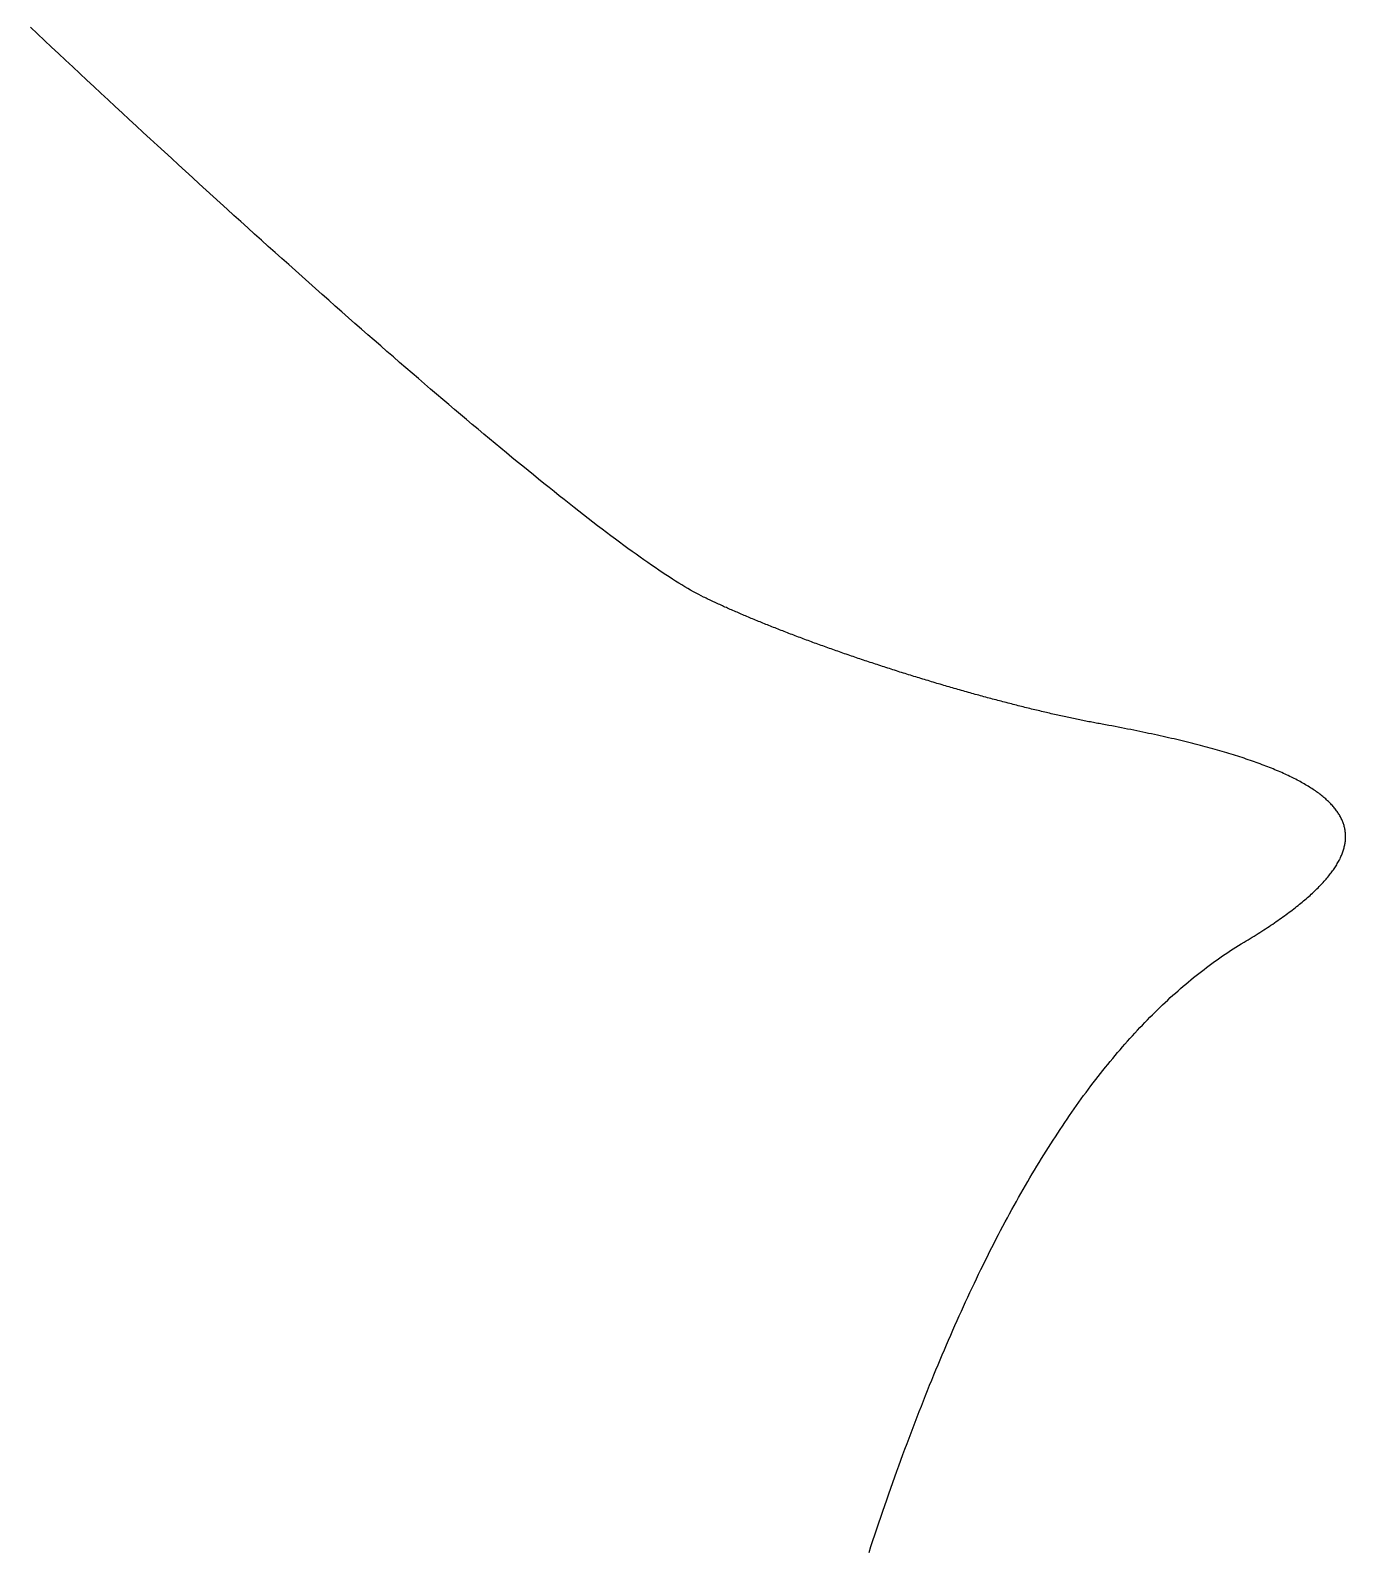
# Model space of a CAD drawing. Extents: x 2.4 to 98.3, y 8.1 to 95.3.
# Drawn here: x 10.79 to 29.39, y 30.88 to 52.36 of the extents above; entities that cross this region are included whole.
import ezdxf

# ---------------------------------------------------------------- set-up
doc = ezdxf.new("R2010")
doc.units = 0
doc.layers.add('LAYER_1', color=7, linetype='CONTINUOUS')

msp = doc.modelspace()

# ---------------------------------------------------------------- linework, layer by layer
at = {"layer": 'LAYER_1', "color": 3}
for p, q in [((10.894, 52.316), (10.795, 52.41)), ((10.994, 52.222), (10.894, 52.316)), ((11.094, 52.128), (10.994, 52.222)), ((11.193, 52.035), (11.094, 52.128)), ((11.293, 51.941), (11.193, 52.035)), ((11.393, 51.848), (11.293, 51.941)), ((11.493, 51.754), (11.393, 51.848)), ((11.593, 51.661), (11.493, 51.754)), ((11.693, 51.568), (11.593, 51.661)), ((11.792, 51.475), (11.693, 51.568)), ((11.892, 51.382), (11.792, 51.475)), ((11.992, 51.289), (11.892, 51.382)), ((12.092, 51.197), (11.992, 51.289)), ((12.192, 51.104), (12.092, 51.197)), ((12.291, 51.012), (12.192, 51.104)), ((12.391, 50.92), (12.291, 51.012)), ((12.49, 50.828), (12.391, 50.92)), ((12.59, 50.737), (12.49, 50.828)), ((12.689, 50.645), (12.59, 50.737)), ((12.788, 50.554), (12.689, 50.645)), ((12.887, 50.463), (12.788, 50.554)), ((12.986, 50.373), (12.887, 50.463)), ((13.085, 50.283), (12.986, 50.373)), ((13.183, 50.192), (13.085, 50.283)), ((13.282, 50.103), (13.183, 50.192)), ((13.38, 50.013), (13.282, 50.103)), ((13.478, 49.924), (13.38, 50.013)), ((13.576, 49.835), (13.478, 49.924)), ((13.673, 49.747), (13.576, 49.835)), ((13.771, 49.659), (13.673, 49.747)), ((13.868, 49.571), (13.771, 49.659)), ((13.965, 49.483), (13.868, 49.571)), ((14.062, 49.396), (13.965, 49.483)), ((14.158, 49.309), (14.062, 49.396)), ((14.254, 49.223), (14.158, 49.309)), ((14.35, 49.137), (14.254, 49.223)), ((14.446, 49.051), (14.35, 49.137)), ((14.541, 48.966), (14.446, 49.051)), ((14.636, 48.882), (14.541, 48.966)), ((14.73, 48.797), (14.636, 48.882)), ((14.825, 48.714), (14.73, 48.797)), ((14.919, 48.63), (14.825, 48.714)), ((15.012, 48.547), (14.919, 48.63)), ((15.105, 48.465), (15.012, 48.547)), ((15.198, 48.383), (15.105, 48.465)), ((15.291, 48.301), (15.198, 48.383)), ((15.383, 48.22), (15.291, 48.301)), ((15.474, 48.14), (15.383, 48.22)), ((15.565, 48.06), (15.474, 48.14)), ((15.656, 47.981), (15.565, 48.06)), ((15.747, 47.902), (15.656, 47.981)), ((15.836, 47.824), (15.747, 47.902)), ((15.926, 47.746), (15.836, 47.824)), ((16.015, 47.669), (15.926, 47.746)), ((16.103, 47.592), (16.015, 47.669)), ((16.191, 47.516), (16.103, 47.592)), ((16.279, 47.441), (16.191, 47.516)), ((16.366, 47.366), (16.279, 47.441)), ((16.452, 47.292), (16.366, 47.366)), ((16.538, 47.219), (16.452, 47.292)), ((16.623, 47.146), (16.538, 47.219)), ((16.708, 47.074), (16.623, 47.146)), ((16.792, 47.002), (16.708, 47.074)), ((16.876, 46.932), (16.792, 47.002)), ((16.959, 46.861), (16.876, 46.932)), ((17.041, 46.792), (16.959, 46.861)), ((17.123, 46.723), (17.041, 46.792)), ((17.204, 46.655), (17.123, 46.723)), ((17.285, 46.588), (17.204, 46.655)), ((17.365, 46.521), (17.285, 46.588)), ((17.444, 46.456), (17.365, 46.521)), ((17.523, 46.391), (17.444, 46.456)), ((17.601, 46.326), (17.523, 46.391)), ((17.678, 46.263), (17.601, 46.326)), ((17.755, 46.2), (17.678, 46.263)), ((17.831, 46.138), (17.755, 46.2)), ((17.906, 46.077), (17.831, 46.138)), ((17.98, 46.017), (17.906, 46.077)), ((18.054, 45.957), (17.98, 46.017)), ((18.127, 45.898), (18.054, 45.957)), ((18.199, 45.841), (18.127, 45.898)), ((18.27, 45.784), (18.199, 45.841)), ((18.341, 45.728), (18.27, 45.784)), ((18.411, 45.672), (18.341, 45.728)), ((18.48, 45.618), (18.411, 45.672)), ((18.548, 45.565), (18.48, 45.618)), ((18.616, 45.512), (18.548, 45.565)), ((18.682, 45.46), (18.616, 45.512)), ((18.748, 45.41), (18.682, 45.46)), ((18.813, 45.36), (18.748, 45.41)), ((18.877, 45.311), (18.813, 45.36)), ((18.94, 45.263), (18.877, 45.311)), ((19.002, 45.216), (18.94, 45.263)), ((19.064, 45.171), (19.002, 45.216)), ((19.124, 45.126), (19.064, 45.171)), ((19.184, 45.082), (19.124, 45.126)), ((19.242, 45.039), (19.184, 45.082)), ((19.3, 44.997), (19.242, 45.039)), ((19.357, 44.956), (19.3, 44.997)), ((19.413, 44.916), (19.357, 44.956)), ((19.468, 44.877), (19.413, 44.916)), ((19.521, 44.839), (19.468, 44.877)), ((19.574, 44.803), (19.521, 44.839)), ((19.626, 44.767), (19.574, 44.803)), ((19.677, 44.733), (19.626, 44.767)), ((19.727, 44.699), (19.677, 44.733)), ((19.776, 44.667), (19.727, 44.699)), ((19.824, 44.636), (19.776, 44.667)), ((19.87, 44.605), (19.824, 44.636)), ((19.916, 44.576), (19.87, 44.605)), ((19.96, 44.549), (19.916, 44.576)), ((20.004, 44.522), (19.96, 44.549)), ((20.046, 44.496), (20.004, 44.522)), ((20.088, 44.472), (20.046, 44.496)), ((20.128, 44.449), (20.088, 44.472)), ((20.167, 44.427), (20.128, 44.449)), ((20.205, 44.406), (20.167, 44.427)), ((20.242, 44.387), (20.205, 44.406)), ((20.277, 44.368), (20.242, 44.387)), ((20.312, 44.351), (20.277, 44.368)), ((20.329, 44.343), (20.312, 44.351)), ((20.346, 44.335), (20.329, 44.343)), ((20.363, 44.327), (20.346, 44.335)), ((20.38, 44.318), (20.363, 44.327)), ((20.397, 44.31), (20.38, 44.318)), ((20.415, 44.302), (20.397, 44.31)), ((20.432, 44.294), (20.415, 44.302)), ((20.45, 44.285), (20.432, 44.294)), ((20.468, 44.277), (20.45, 44.285)), ((20.486, 44.269), (20.468, 44.277)), ((20.504, 44.26), (20.486, 44.269)), ((20.522, 44.252), (20.504, 44.26)), ((20.54, 44.244), (20.522, 44.252)), ((20.558, 44.235), (20.54, 44.244)), ((20.577, 44.227), (20.558, 44.235)), ((20.595, 44.219), (20.577, 44.227)), ((20.614, 44.21), (20.595, 44.219)), ((20.633, 44.202), (20.614, 44.21)), ((20.651, 44.194), (20.633, 44.202)), ((20.67, 44.185), (20.651, 44.194)), ((20.689, 44.177), (20.67, 44.185)), ((20.708, 44.168), (20.689, 44.177)), ((20.727, 44.16), (20.708, 44.168)), ((20.747, 44.152), (20.727, 44.16)), ((20.766, 44.143), (20.747, 44.152)), ((20.786, 44.135), (20.766, 44.143)), ((20.805, 44.126), (20.786, 44.135)), ((20.825, 44.118), (20.805, 44.126)), ((20.844, 44.109), (20.825, 44.118)), ((20.864, 44.101), (20.844, 44.109)), ((20.884, 44.092), (20.864, 44.101)), ((20.904, 44.084), (20.884, 44.092)), ((20.924, 44.075), (20.904, 44.084)), ((20.944, 44.067), (20.924, 44.075)), ((20.965, 44.058), (20.944, 44.067)), ((20.985, 44.05), (20.965, 44.058)), ((21.005, 44.041), (20.985, 44.05)), ((21.026, 44.033), (21.005, 44.041)), ((21.046, 44.024), (21.026, 44.033)), ((21.067, 44.016), (21.046, 44.024)), ((21.088, 44.007), (21.067, 44.016)), ((21.109, 43.999), (21.088, 44.007)), ((21.129, 43.99), (21.109, 43.999)), ((21.15, 43.982), (21.129, 43.99)), ((21.172, 43.973), (21.15, 43.982)), ((21.193, 43.965), (21.172, 43.973)), ((21.214, 43.956), (21.193, 43.965)), ((21.235, 43.948), (21.214, 43.956)), ((21.256, 43.939), (21.235, 43.948)), ((21.278, 43.931), (21.256, 43.939)), ((21.299, 43.922), (21.278, 43.931)), ((21.321, 43.914), (21.299, 43.922)), ((21.343, 43.905), (21.321, 43.914)), ((21.364, 43.897), (21.343, 43.905)), ((21.386, 43.888), (21.364, 43.897)), ((21.408, 43.88), (21.386, 43.888)), ((21.43, 43.871), (21.408, 43.88)), ((21.452, 43.862), (21.43, 43.871)), ((21.474, 43.854), (21.452, 43.862)), ((21.496, 43.845), (21.474, 43.854)), ((21.518, 43.837), (21.496, 43.845)), ((21.54, 43.828), (21.518, 43.837)), ((21.563, 43.82), (21.54, 43.828)), ((21.585, 43.811), (21.563, 43.82)), ((21.608, 43.803), (21.585, 43.811)), ((21.63, 43.794), (21.608, 43.803)), ((21.653, 43.786), (21.63, 43.794)), ((21.675, 43.777), (21.653, 43.786)), ((21.698, 43.769), (21.675, 43.777)), ((21.721, 43.76), (21.698, 43.769)), ((21.743, 43.752), (21.721, 43.76)), ((21.766, 43.743), (21.743, 43.752)), ((21.789, 43.735), (21.766, 43.743)), ((21.812, 43.726), (21.789, 43.735)), ((21.835, 43.718), (21.812, 43.726)), ((21.858, 43.71), (21.835, 43.718)), ((21.881, 43.701), (21.858, 43.71)), ((21.904, 43.693), (21.881, 43.701)), ((21.928, 43.684), (21.904, 43.693)), ((21.951, 43.676), (21.928, 43.684)), ((21.974, 43.667), (21.951, 43.676)), ((21.998, 43.659), (21.974, 43.667)), ((22.021, 43.651), (21.998, 43.659)), ((22.044, 43.642), (22.021, 43.651)), ((22.068, 43.634), (22.044, 43.642)), ((22.091, 43.625), (22.068, 43.634)), ((22.115, 43.617), (22.091, 43.625)), ((22.139, 43.609), (22.115, 43.617)), ((22.162, 43.6), (22.139, 43.609)), ((22.186, 43.592), (22.162, 43.6)), ((22.21, 43.584), (22.186, 43.592)), ((22.234, 43.575), (22.21, 43.584)), ((22.258, 43.567), (22.234, 43.575)), ((22.281, 43.559), (22.258, 43.567)), ((22.305, 43.55), (22.281, 43.559)), ((22.329, 43.542), (22.305, 43.55)), ((22.353, 43.534), (22.329, 43.542)), ((22.377, 43.525), (22.353, 43.534)), ((22.401, 43.517), (22.377, 43.525)), ((22.425, 43.509), (22.401, 43.517)), ((22.45, 43.501), (22.425, 43.509)), ((22.474, 43.492), (22.45, 43.501)), ((22.498, 43.484), (22.474, 43.492)), ((22.522, 43.476), (22.498, 43.484)), ((22.546, 43.468), (22.522, 43.476)), ((22.571, 43.46), (22.546, 43.468)), ((22.595, 43.451), (22.571, 43.46)), ((22.619, 43.443), (22.595, 43.451)), ((22.644, 43.435), (22.619, 43.443)), ((22.668, 43.427), (22.644, 43.435)), ((22.693, 43.419), (22.668, 43.427)), ((22.717, 43.411), (22.693, 43.419)), ((22.742, 43.403), (22.717, 43.411)), ((22.766, 43.395), (22.742, 43.403)), ((22.791, 43.387), (22.766, 43.395)), ((22.815, 43.379), (22.791, 43.387)), ((22.84, 43.371), (22.815, 43.379)), ((22.864, 43.363), (22.84, 43.371)), ((22.889, 43.355), (22.864, 43.363)), ((22.914, 43.347), (22.889, 43.355)), ((22.938, 43.339), (22.914, 43.347)), ((22.963, 43.331), (22.938, 43.339)), ((22.988, 43.323), (22.963, 43.331)), ((23.012, 43.315), (22.988, 43.323)), ((23.037, 43.307), (23.012, 43.315)), ((23.062, 43.299), (23.037, 43.307)), ((23.086, 43.291), (23.062, 43.299)), ((23.111, 43.284), (23.086, 43.291)), ((23.136, 43.276), (23.111, 43.284)), ((23.161, 43.268), (23.136, 43.276)), ((23.186, 43.26), (23.161, 43.268)), ((23.21, 43.253), (23.186, 43.26)), ((23.235, 43.245), (23.21, 43.253)), ((23.26, 43.237), (23.235, 43.245)), ((23.285, 43.229), (23.26, 43.237)), ((23.31, 43.222), (23.285, 43.229)), ((23.335, 43.214), (23.31, 43.222)), ((23.359, 43.207), (23.335, 43.214)), ((23.384, 43.199), (23.359, 43.207)), ((23.409, 43.191), (23.384, 43.199)), ((23.434, 43.184), (23.409, 43.191)), ((23.459, 43.176), (23.434, 43.184)), ((23.484, 43.169), (23.459, 43.176)), ((23.508, 43.161), (23.484, 43.169)), ((23.533, 43.154), (23.508, 43.161)), ((23.558, 43.146), (23.533, 43.154)), ((23.583, 43.139), (23.558, 43.146)), ((23.608, 43.131), (23.583, 43.139)), ((23.633, 43.124), (23.608, 43.131)), ((23.658, 43.117), (23.633, 43.124)), ((23.682, 43.109), (23.658, 43.117)), ((23.707, 43.102), (23.682, 43.109)), ((23.732, 43.095), (23.707, 43.102)), ((23.757, 43.088), (23.732, 43.095)), ((23.782, 43.08), (23.757, 43.088)), ((23.806, 43.073), (23.782, 43.08)), ((23.831, 43.066), (23.806, 43.073)), ((23.856, 43.059), (23.831, 43.066)), ((23.881, 43.052), (23.856, 43.059)), ((23.906, 43.045), (23.881, 43.052)), ((23.93, 43.038), (23.906, 43.045)), ((23.955, 43.031), (23.93, 43.038)), ((23.98, 43.024), (23.955, 43.031)), ((24.004, 43.017), (23.98, 43.024)), ((24.029, 43.01), (24.004, 43.017)), ((24.054, 43.003), (24.029, 43.01)), ((24.079, 42.996), (24.054, 43.003)), ((24.103, 42.989), (24.079, 42.996)), ((24.128, 42.982), (24.103, 42.989)), ((24.152, 42.975), (24.128, 42.982)), ((24.177, 42.968), (24.152, 42.975)), ((24.201, 42.962), (24.177, 42.968)), ((24.226, 42.955), (24.201, 42.962)), ((24.251, 42.948), (24.226, 42.955)), ((24.275, 42.942), (24.251, 42.948)), ((24.299, 42.935), (24.275, 42.942)), ((24.324, 42.928), (24.299, 42.935)), ((24.348, 42.922), (24.324, 42.928)), ((24.373, 42.915), (24.348, 42.922)), ((24.397, 42.909), (24.373, 42.915)), ((24.421, 42.902), (24.397, 42.909)), ((24.446, 42.896), (24.421, 42.902)), ((24.47, 42.889), (24.446, 42.896)), ((24.494, 42.883), (24.47, 42.889)), ((24.518, 42.877), (24.494, 42.883)), ((24.543, 42.87), (24.518, 42.877)), ((24.567, 42.864), (24.543, 42.87)), ((24.591, 42.858), (24.567, 42.864)), ((24.615, 42.852), (24.591, 42.858)), ((24.639, 42.845), (24.615, 42.852)), ((24.663, 42.839), (24.639, 42.845)), ((24.687, 42.833), (24.663, 42.839)), ((24.711, 42.827), (24.687, 42.833)), ((24.735, 42.821), (24.711, 42.827)), ((24.759, 42.815), (24.735, 42.821)), ((24.782, 42.809), (24.759, 42.815)), ((24.806, 42.803), (24.782, 42.809)), ((24.83, 42.797), (24.806, 42.803)), ((24.854, 42.791), (24.83, 42.797)), ((24.877, 42.785), (24.854, 42.791)), ((24.901, 42.78), (24.877, 42.785)), ((24.924, 42.774), (24.901, 42.78)), ((24.948, 42.768), (24.924, 42.774)), ((24.971, 42.762), (24.948, 42.768)), ((24.995, 42.757), (24.971, 42.762)), ((25.018, 42.751), (24.995, 42.757)), ((25.041, 42.746), (25.018, 42.751)), ((25.065, 42.74), (25.041, 42.746)), ((25.088, 42.735), (25.065, 42.74)), ((25.111, 42.729), (25.088, 42.735)), ((25.134, 42.724), (25.111, 42.729)), ((25.157, 42.718), (25.134, 42.724)), ((25.18, 42.713), (25.157, 42.718)), ((25.203, 42.708), (25.18, 42.713)), ((25.226, 42.702), (25.203, 42.708)), ((25.249, 42.697), (25.226, 42.702)), ((25.272, 42.692), (25.249, 42.697)), ((25.295, 42.687), (25.272, 42.692)), ((25.317, 42.682), (25.295, 42.687)), ((25.34, 42.677), (25.317, 42.682)), ((25.362, 42.672), (25.34, 42.677)), ((25.385, 42.667), (25.362, 42.672)), ((25.407, 42.662), (25.385, 42.667)), ((25.43, 42.657), (25.407, 42.662)), ((25.452, 42.652), (25.43, 42.657)), ((25.474, 42.647), (25.452, 42.652)), ((25.497, 42.643), (25.474, 42.647)), ((25.519, 42.638), (25.497, 42.643)), ((25.541, 42.633), (25.519, 42.638)), ((25.563, 42.629), (25.541, 42.633)), ((25.585, 42.624), (25.563, 42.629)), ((25.606, 42.619), (25.585, 42.624)), ((25.628, 42.615), (25.606, 42.619)), ((25.65, 42.611), (25.628, 42.615)), ((25.672, 42.606), (25.65, 42.611)), ((25.693, 42.602), (25.672, 42.606)), ((25.715, 42.597), (25.693, 42.602)), ((25.736, 42.593), (25.715, 42.597)), ((25.758, 42.589), (25.736, 42.593)), ((25.779, 42.585), (25.758, 42.589)), ((25.8, 42.581), (25.779, 42.585)), ((25.821, 42.577), (25.8, 42.581)), ((25.842, 42.573), (25.821, 42.577)), ((25.863, 42.569), (25.842, 42.573)), ((25.884, 42.565), (25.863, 42.569)), ((25.905, 42.561), (25.884, 42.565)), ((25.926, 42.557), (25.905, 42.561)), ((25.946, 42.553), (25.926, 42.557)), ((25.992, 42.545), (25.946, 42.553)), ((26.038, 42.536), (25.992, 42.545)), ((26.083, 42.528), (26.038, 42.536)), ((26.128, 42.519), (26.083, 42.528)), ((26.173, 42.511), (26.128, 42.519)), ((26.217, 42.502), (26.173, 42.511)), ((26.261, 42.494), (26.217, 42.502)), ((26.305, 42.485), (26.261, 42.494)), ((26.349, 42.476), (26.305, 42.485)), ((26.392, 42.468), (26.349, 42.476)), ((26.435, 42.459), (26.392, 42.468)), ((26.477, 42.45), (26.435, 42.459)), ((26.519, 42.442), (26.477, 42.45)), ((26.561, 42.433), (26.519, 42.442)), ((26.603, 42.424), (26.561, 42.433)), ((26.644, 42.415), (26.603, 42.424)), ((26.685, 42.406), (26.644, 42.415)), ((26.726, 42.398), (26.685, 42.406)), ((26.766, 42.389), (26.726, 42.398)), ((26.806, 42.38), (26.766, 42.389)), ((26.846, 42.371), (26.806, 42.38)), ((26.885, 42.362), (26.846, 42.371)), ((26.924, 42.353), (26.885, 42.362)), ((26.963, 42.344), (26.924, 42.353)), ((27.002, 42.335), (26.963, 42.344)), ((27.04, 42.326), (27.002, 42.335)), ((27.078, 42.317), (27.04, 42.326)), ((27.115, 42.308), (27.078, 42.317)), ((27.152, 42.299), (27.115, 42.308)), ((27.189, 42.289), (27.152, 42.299)), ((27.226, 42.28), (27.189, 42.289)), ((27.262, 42.271), (27.226, 42.28)), ((27.298, 42.262), (27.262, 42.271)), ((27.334, 42.252), (27.298, 42.262)), ((27.369, 42.243), (27.334, 42.252)), ((27.404, 42.234), (27.369, 42.243)), ((27.439, 42.224), (27.404, 42.234)), ((27.473, 42.215), (27.439, 42.224)), ((27.508, 42.206), (27.473, 42.215)), ((27.541, 42.196), (27.508, 42.206)), ((27.575, 42.187), (27.541, 42.196)), ((27.608, 42.177), (27.575, 42.187)), ((27.641, 42.168), (27.608, 42.177)), ((27.674, 42.158), (27.641, 42.168)), ((27.706, 42.149), (27.674, 42.158)), ((27.738, 42.139), (27.706, 42.149)), ((27.77, 42.129), (27.738, 42.139)), ((27.801, 42.12), (27.77, 42.129)), ((27.832, 42.11), (27.801, 42.12)), ((27.863, 42.1), (27.832, 42.11)), ((27.893, 42.091), (27.863, 42.1)), ((27.923, 42.081), (27.893, 42.091)), ((27.953, 42.071), (27.923, 42.081)), ((27.982, 42.061), (27.953, 42.071)), ((28.012, 42.051), (27.982, 42.061)), ((28.041, 42.041), (28.012, 42.051)), ((28.069, 42.032), (28.041, 42.041)), ((28.097, 42.022), (28.069, 42.032)), ((28.125, 42.012), (28.097, 42.022)), ((28.153, 42.002), (28.125, 42.012)), ((28.18, 41.992), (28.153, 42.002)), ((28.207, 41.981), (28.18, 41.992)), ((28.234, 41.971), (28.207, 41.981)), ((28.26, 41.961), (28.234, 41.971)), ((28.287, 41.951), (28.26, 41.961)), ((28.312, 41.941), (28.287, 41.951)), ((28.338, 41.931), (28.312, 41.941)), ((28.363, 41.92), (28.338, 41.931)), ((28.388, 41.91), (28.363, 41.92)), ((28.412, 41.9), (28.388, 41.91)), ((28.437, 41.889), (28.412, 41.9)), ((28.461, 41.879), (28.437, 41.889)), ((28.484, 41.869), (28.461, 41.879)), ((28.508, 41.858), (28.484, 41.869)), ((28.531, 41.848), (28.508, 41.858)), ((28.553, 41.837), (28.531, 41.848)), ((28.576, 41.827), (28.553, 41.837)), ((28.598, 41.816), (28.576, 41.827)), ((28.62, 41.806), (28.598, 41.816)), ((28.641, 41.795), (28.62, 41.806)), ((28.662, 41.784), (28.641, 41.795)), ((28.683, 41.774), (28.662, 41.784)), ((28.704, 41.763), (28.683, 41.774)), ((28.724, 41.752), (28.704, 41.763)), ((28.744, 41.741), (28.724, 41.752)), ((28.764, 41.731), (28.744, 41.741)), ((28.783, 41.72), (28.764, 41.731)), ((28.802, 41.709), (28.783, 41.72)), ((28.821, 41.698), (28.802, 41.709)), ((28.839, 41.687), (28.821, 41.698)), ((28.857, 41.676), (28.839, 41.687)), ((28.875, 41.665), (28.857, 41.676)), ((28.893, 41.654), (28.875, 41.665)), ((28.91, 41.643), (28.893, 41.654)), ((28.927, 41.632), (28.91, 41.643)), ((28.943, 41.621), (28.927, 41.632)), ((28.96, 41.609), (28.943, 41.621)), ((28.976, 41.598), (28.96, 41.609)), ((28.991, 41.587), (28.976, 41.598)), ((29.007, 41.576), (28.991, 41.587)), ((29.022, 41.564), (29.007, 41.576)), ((29.037, 41.553), (29.022, 41.564)), ((29.051, 41.542), (29.037, 41.553)), ((29.065, 41.53), (29.051, 41.542)), ((29.079, 41.519), (29.065, 41.53)), ((29.093, 41.507), (29.079, 41.519)), ((29.106, 41.496), (29.093, 41.507)), ((29.119, 41.484), (29.106, 41.496)), ((29.131, 41.472), (29.119, 41.484)), ((29.144, 41.461), (29.131, 41.472)), ((29.156, 41.449), (29.144, 41.461)), ((29.167, 41.437), (29.156, 41.449)), ((29.179, 41.426), (29.167, 41.437)), ((29.19, 41.414), (29.179, 41.426)), ((29.201, 41.402), (29.19, 41.414)), ((29.211, 41.39), (29.201, 41.402)), ((29.221, 41.378), (29.211, 41.39)), ((29.231, 41.366), (29.221, 41.378)), ((29.241, 41.355), (29.231, 41.366)), ((29.25, 41.343), (29.241, 41.355)), ((29.259, 41.33), (29.25, 41.343)), ((29.268, 41.318), (29.259, 41.33)), ((29.276, 41.306), (29.268, 41.318)), ((29.284, 41.294), (29.276, 41.306)), ((29.292, 41.282), (29.284, 41.294)), ((29.299, 41.27), (29.292, 41.282)), ((29.306, 41.258), (29.299, 41.27)), ((29.313, 41.245), (29.306, 41.258)), ((29.32, 41.233), (29.313, 41.245)), ((29.326, 41.221), (29.32, 41.233)), ((29.332, 41.208), (29.326, 41.221)), ((29.338, 41.196), (29.332, 41.208)), ((29.343, 41.183), (29.338, 41.196)), ((29.348, 41.171), (29.343, 41.183)), ((29.353, 41.158), (29.348, 41.171)), ((29.357, 41.146), (29.353, 41.158)), ((29.361, 41.133), (29.357, 41.146)), ((29.365, 41.12), (29.361, 41.133)), ((29.369, 41.108), (29.365, 41.12)), ((29.372, 41.095), (29.369, 41.108)), ((29.375, 41.082), (29.372, 41.095)), ((29.377, 41.069), (29.375, 41.082)), ((29.38, 41.057), (29.377, 41.069)), ((29.382, 41.044), (29.38, 41.057)), ((29.383, 41.031), (29.382, 41.044)), ((29.385, 41.018), (29.383, 41.031)), ((29.366, 40.805), (29.369, 40.818)), ((29.369, 40.818), (29.373, 40.832)), ((29.373, 40.832), (29.375, 40.846)), ((29.375, 40.846), (29.378, 40.859)), ((29.378, 40.859), (29.38, 40.872)), ((29.38, 40.872), (29.382, 40.886)), ((29.382, 40.886), (29.384, 40.899)), ((29.384, 40.899), (29.385, 40.913)), ((29.386, 41.005), (29.385, 41.018)), ((29.385, 40.913), (29.386, 40.926)), ((29.387, 40.992), (29.386, 41.005)), ((29.386, 40.926), (29.387, 40.939)), ((29.387, 40.979), (29.387, 40.992)), ((29.387, 40.965), (29.387, 40.979)), ((29.387, 40.952), (29.387, 40.965)), ((29.387, 40.939), (29.387, 40.952)), ((29.278, 40.596), (29.286, 40.61)), ((29.286, 40.61), (29.294, 40.624)), ((29.294, 40.624), (29.301, 40.638)), ((29.301, 40.638), (29.308, 40.652)), ((29.308, 40.652), (29.315, 40.667)), ((29.315, 40.667), (29.322, 40.681)), ((29.322, 40.681), (29.328, 40.695)), ((29.328, 40.695), (29.333, 40.708)), ((29.333, 40.708), (29.339, 40.722)), ((29.339, 40.722), (29.344, 40.736)), ((29.344, 40.736), (29.349, 40.75)), ((29.349, 40.75), (29.354, 40.764)), ((29.354, 40.764), (29.358, 40.778)), ((29.358, 40.778), (29.362, 40.791)), ((29.362, 40.791), (29.366, 40.805)), ((29.123, 40.377), (29.136, 40.392)), ((29.136, 40.392), (29.148, 40.407)), ((29.148, 40.407), (29.16, 40.422)), ((29.16, 40.422), (29.171, 40.436)), ((29.171, 40.436), (29.182, 40.451)), ((29.182, 40.451), (29.193, 40.466)), ((29.193, 40.466), (29.204, 40.48)), ((29.204, 40.48), (29.214, 40.495)), ((29.214, 40.495), (29.224, 40.51)), ((29.224, 40.51), (29.234, 40.524)), ((29.234, 40.524), (29.244, 40.538)), ((29.244, 40.538), (29.253, 40.553)), ((29.253, 40.553), (29.262, 40.567)), ((29.262, 40.567), (29.27, 40.582)), ((29.27, 40.582), (29.278, 40.596)), ((28.918, 40.164), (28.934, 40.18)), ((28.934, 40.18), (28.951, 40.195)), ((28.951, 40.195), (28.967, 40.211)), ((28.967, 40.211), (28.982, 40.226)), ((28.982, 40.226), (28.998, 40.241)), ((28.998, 40.241), (29.013, 40.257)), ((29.013, 40.257), (29.028, 40.272)), ((29.028, 40.272), (29.042, 40.287)), ((29.042, 40.287), (29.057, 40.302)), ((29.057, 40.302), (29.071, 40.317)), ((29.071, 40.317), (29.084, 40.332)), ((29.084, 40.332), (29.097, 40.347)), ((29.097, 40.347), (29.111, 40.362)), ((29.111, 40.362), (29.123, 40.377)), ((28.654, 39.943), (28.675, 39.959)), ((28.675, 39.959), (28.695, 39.975)), ((28.695, 39.975), (28.715, 39.991)), ((28.715, 39.991), (28.735, 40.007)), ((28.735, 40.007), (28.755, 40.023)), ((28.755, 40.023), (28.774, 40.039)), ((28.774, 40.039), (28.793, 40.055)), ((28.793, 40.055), (28.812, 40.07)), ((28.812, 40.07), (28.83, 40.086)), ((28.83, 40.086), (28.848, 40.102)), ((28.848, 40.102), (28.866, 40.118)), ((28.866, 40.118), (28.884, 40.133)), ((28.884, 40.133), (28.901, 40.149)), ((28.901, 40.149), (28.918, 40.164)), ((28.357, 39.728), (28.381, 39.745)), ((28.381, 39.745), (28.406, 39.762)), ((28.406, 39.762), (28.43, 39.778)), ((28.43, 39.778), (28.453, 39.795)), ((28.453, 39.795), (28.477, 39.812)), ((28.477, 39.812), (28.5, 39.828)), ((28.5, 39.828), (28.523, 39.845)), ((28.523, 39.845), (28.545, 39.861)), ((28.545, 39.861), (28.568, 39.877)), ((28.568, 39.877), (28.59, 39.894)), ((28.59, 39.894), (28.611, 39.91)), ((28.611, 39.91), (28.633, 39.926)), ((28.633, 39.926), (28.654, 39.943)), ((28.038, 39.523), (28.066, 39.541)), ((28.066, 39.541), (28.094, 39.558)), ((28.094, 39.558), (28.122, 39.575)), ((28.122, 39.575), (28.149, 39.592)), ((28.149, 39.592), (28.176, 39.61)), ((28.176, 39.61), (28.203, 39.627)), ((28.203, 39.627), (28.229, 39.644)), ((28.229, 39.644), (28.255, 39.661)), ((28.255, 39.661), (28.281, 39.678)), ((28.281, 39.678), (28.307, 39.695)), ((28.307, 39.695), (28.332, 39.711)), ((28.332, 39.711), (28.357, 39.728)), ((27.685, 39.301), (27.723, 39.327)), ((27.723, 39.327), (27.761, 39.352)), ((27.761, 39.352), (27.799, 39.376)), ((27.799, 39.376), (27.837, 39.4)), ((27.837, 39.4), (27.875, 39.424)), ((27.875, 39.424), (27.913, 39.448)), ((27.913, 39.448), (27.952, 39.471)), ((27.952, 39.471), (27.981, 39.488)), ((27.981, 39.488), (28.009, 39.506)), ((28.009, 39.506), (28.038, 39.523)), ((27.386, 39.086), (27.423, 39.114)), ((27.423, 39.114), (27.46, 39.142)), ((27.46, 39.142), (27.498, 39.17)), ((27.498, 39.17), (27.535, 39.197)), ((27.535, 39.197), (27.572, 39.223)), ((27.572, 39.223), (27.61, 39.25)), ((27.61, 39.25), (27.648, 39.276)), ((27.648, 39.276), (27.685, 39.301)), ((27.127, 38.879), (27.164, 38.909)), ((27.164, 38.909), (27.201, 38.94)), ((27.201, 38.94), (27.238, 38.97)), ((27.238, 38.97), (27.275, 38.999)), ((27.275, 38.999), (27.312, 39.029)), ((27.312, 39.029), (27.349, 39.058)), ((27.349, 39.058), (27.386, 39.086)), ((26.873, 38.653), (26.909, 38.687)), ((26.909, 38.687), (26.945, 38.72)), ((26.945, 38.72), (26.981, 38.752)), ((26.981, 38.752), (27.018, 38.784)), ((27.018, 38.784), (27.054, 38.816)), ((27.054, 38.816), (27.091, 38.848)), ((27.091, 38.848), (27.127, 38.879)), ((26.657, 38.446), (26.693, 38.482)), ((26.693, 38.482), (26.729, 38.517)), ((26.729, 38.517), (26.765, 38.551)), ((26.765, 38.551), (26.8, 38.586)), ((26.8, 38.586), (26.837, 38.62)), ((26.837, 38.62), (26.873, 38.653)), ((26.444, 38.225), (26.479, 38.263)), ((26.479, 38.263), (26.515, 38.3)), ((26.515, 38.3), (26.55, 38.337)), ((26.55, 38.337), (26.586, 38.374)), ((26.586, 38.374), (26.621, 38.41)), ((26.621, 38.41), (26.657, 38.446)), ((26.234, 37.991), (26.268, 38.031)), ((26.268, 38.031), (26.303, 38.071)), ((26.303, 38.071), (26.338, 38.11)), ((26.338, 38.11), (26.374, 38.149)), ((26.374, 38.149), (26.409, 38.187)), ((26.409, 38.187), (26.444, 38.225)), ((26.06, 37.786), (26.095, 37.828)), ((26.095, 37.828), (26.129, 37.869)), ((26.129, 37.869), (26.164, 37.911)), ((26.164, 37.911), (26.199, 37.951)), ((26.199, 37.951), (26.234, 37.991)), ((25.888, 37.572), (25.923, 37.615)), ((25.923, 37.615), (25.957, 37.659)), ((25.957, 37.659), (25.991, 37.702)), ((25.991, 37.702), (26.026, 37.744)), ((26.026, 37.744), (26.06, 37.786)), ((25.718, 37.348), (25.752, 37.393)), ((25.752, 37.393), (25.786, 37.439)), ((25.786, 37.439), (25.82, 37.483)), ((25.82, 37.483), (25.854, 37.528)), ((25.854, 37.528), (25.888, 37.572)), ((25.55, 37.115), (25.583, 37.162)), ((25.583, 37.162), (25.617, 37.209)), ((25.617, 37.209), (25.651, 37.256)), ((25.651, 37.256), (25.684, 37.302)), ((25.684, 37.302), (25.718, 37.348)), ((25.416, 36.921), (25.45, 36.97)), ((25.45, 36.97), (25.483, 37.019)), ((25.483, 37.019), (25.516, 37.067)), ((25.516, 37.067), (25.55, 37.115)), ((25.284, 36.721), (25.317, 36.772)), ((25.317, 36.772), (25.35, 36.822)), ((25.35, 36.822), (25.383, 36.872)), ((25.383, 36.872), (25.416, 36.921)), ((25.153, 36.516), (25.185, 36.568)), ((25.185, 36.568), (25.218, 36.619)), ((25.218, 36.619), (25.251, 36.671)), ((25.251, 36.671), (25.284, 36.721)), ((24.99, 36.25), (25.022, 36.304)), ((25.022, 36.304), (25.055, 36.358)), ((25.055, 36.358), (25.087, 36.411)), ((25.087, 36.411), (25.12, 36.464)), ((25.12, 36.464), (25.153, 36.516)), ((24.893, 36.086), (24.925, 36.141)), ((24.925, 36.141), (24.958, 36.196)), ((24.958, 36.196), (24.99, 36.25)), ((24.765, 35.862), (24.797, 35.919)), ((24.797, 35.919), (24.829, 35.975)), ((24.829, 35.975), (24.861, 36.031)), ((24.861, 36.031), (24.893, 36.086)), ((24.638, 35.632), (24.669, 35.69)), ((24.669, 35.69), (24.701, 35.748)), ((24.701, 35.748), (24.733, 35.805)), ((24.733, 35.805), (24.765, 35.862)), ((24.511, 35.396), (24.543, 35.455)), ((24.543, 35.455), (24.574, 35.515)), ((24.574, 35.515), (24.606, 35.574)), ((24.606, 35.574), (24.638, 35.632)), ((24.417, 35.214), (24.449, 35.275)), ((24.449, 35.275), (24.48, 35.336)), ((24.48, 35.336), (24.511, 35.396)), ((24.293, 34.967), (24.324, 35.029)), ((24.324, 35.029), (24.355, 35.091)), ((24.355, 35.091), (24.386, 35.153)), ((24.386, 35.153), (24.417, 35.214)), ((24.2, 34.777), (24.231, 34.841)), ((24.231, 34.841), (24.262, 34.904)), ((24.262, 34.904), (24.293, 34.967)), ((24.077, 34.519), (24.108, 34.584)), ((24.108, 34.584), (24.139, 34.649)), ((24.139, 34.649), (24.169, 34.713)), ((24.169, 34.713), (24.2, 34.777)), ((23.986, 34.321), (24.016, 34.388)), ((24.016, 34.388), (24.047, 34.454)), ((24.047, 34.454), (24.077, 34.519)), ((23.895, 34.12), (23.925, 34.188)), ((23.925, 34.188), (23.956, 34.255)), ((23.956, 34.255), (23.986, 34.321)), ((23.805, 33.915), (23.835, 33.984)), ((23.835, 33.984), (23.865, 34.052)), ((23.865, 34.052), (23.895, 34.12)), ((23.715, 33.707), (23.745, 33.777)), ((23.745, 33.777), (23.775, 33.846)), ((23.775, 33.846), (23.805, 33.915)), ((23.626, 33.495), (23.655, 33.566)), ((23.655, 33.566), (23.685, 33.637)), ((23.685, 33.637), (23.715, 33.707)), ((23.537, 33.279), (23.566, 33.352)), ((23.566, 33.352), (23.596, 33.423)), ((23.596, 33.423), (23.626, 33.495)), ((23.449, 33.06), (23.478, 33.134)), ((23.478, 33.134), (23.507, 33.207)), ((23.507, 33.207), (23.537, 33.279)), ((23.361, 32.837), (23.39, 32.912)), ((23.39, 32.912), (23.419, 32.986)), ((23.419, 32.986), (23.449, 33.06)), ((23.274, 32.611), (23.303, 32.687)), ((23.303, 32.687), (23.332, 32.762)), ((23.332, 32.762), (23.361, 32.837)), ((23.187, 32.381), (23.216, 32.458)), ((23.216, 32.458), (23.245, 32.535)), ((23.245, 32.535), (23.274, 32.611)), ((23.101, 32.148), (23.13, 32.226)), ((23.13, 32.226), (23.158, 32.304)), ((23.158, 32.304), (23.187, 32.381)), ((23.044, 31.99), (23.072, 32.069)), ((23.072, 32.069), (23.101, 32.148)), ((22.958, 31.75), (22.987, 31.83)), ((22.987, 31.83), (23.015, 31.91)), ((23.015, 31.91), (23.044, 31.99)), ((22.874, 31.507), (22.902, 31.588)), ((22.902, 31.588), (22.93, 31.67)), ((22.93, 31.67), (22.958, 31.75)), ((22.817, 31.343), (22.846, 31.425)), ((22.846, 31.425), (22.874, 31.507)), ((22.733, 31.093), (22.761, 31.177)), ((22.761, 31.177), (22.789, 31.26)), ((22.789, 31.26), (22.817, 31.343)), ((22.678, 30.925), (22.706, 31.01)), ((22.706, 31.01), (22.733, 31.093)), ((22.65, 30.84), (22.678, 30.925))]:
    msp.add_line(p, q, dxfattribs=at)

doc.saveas('drawing.dxf')
